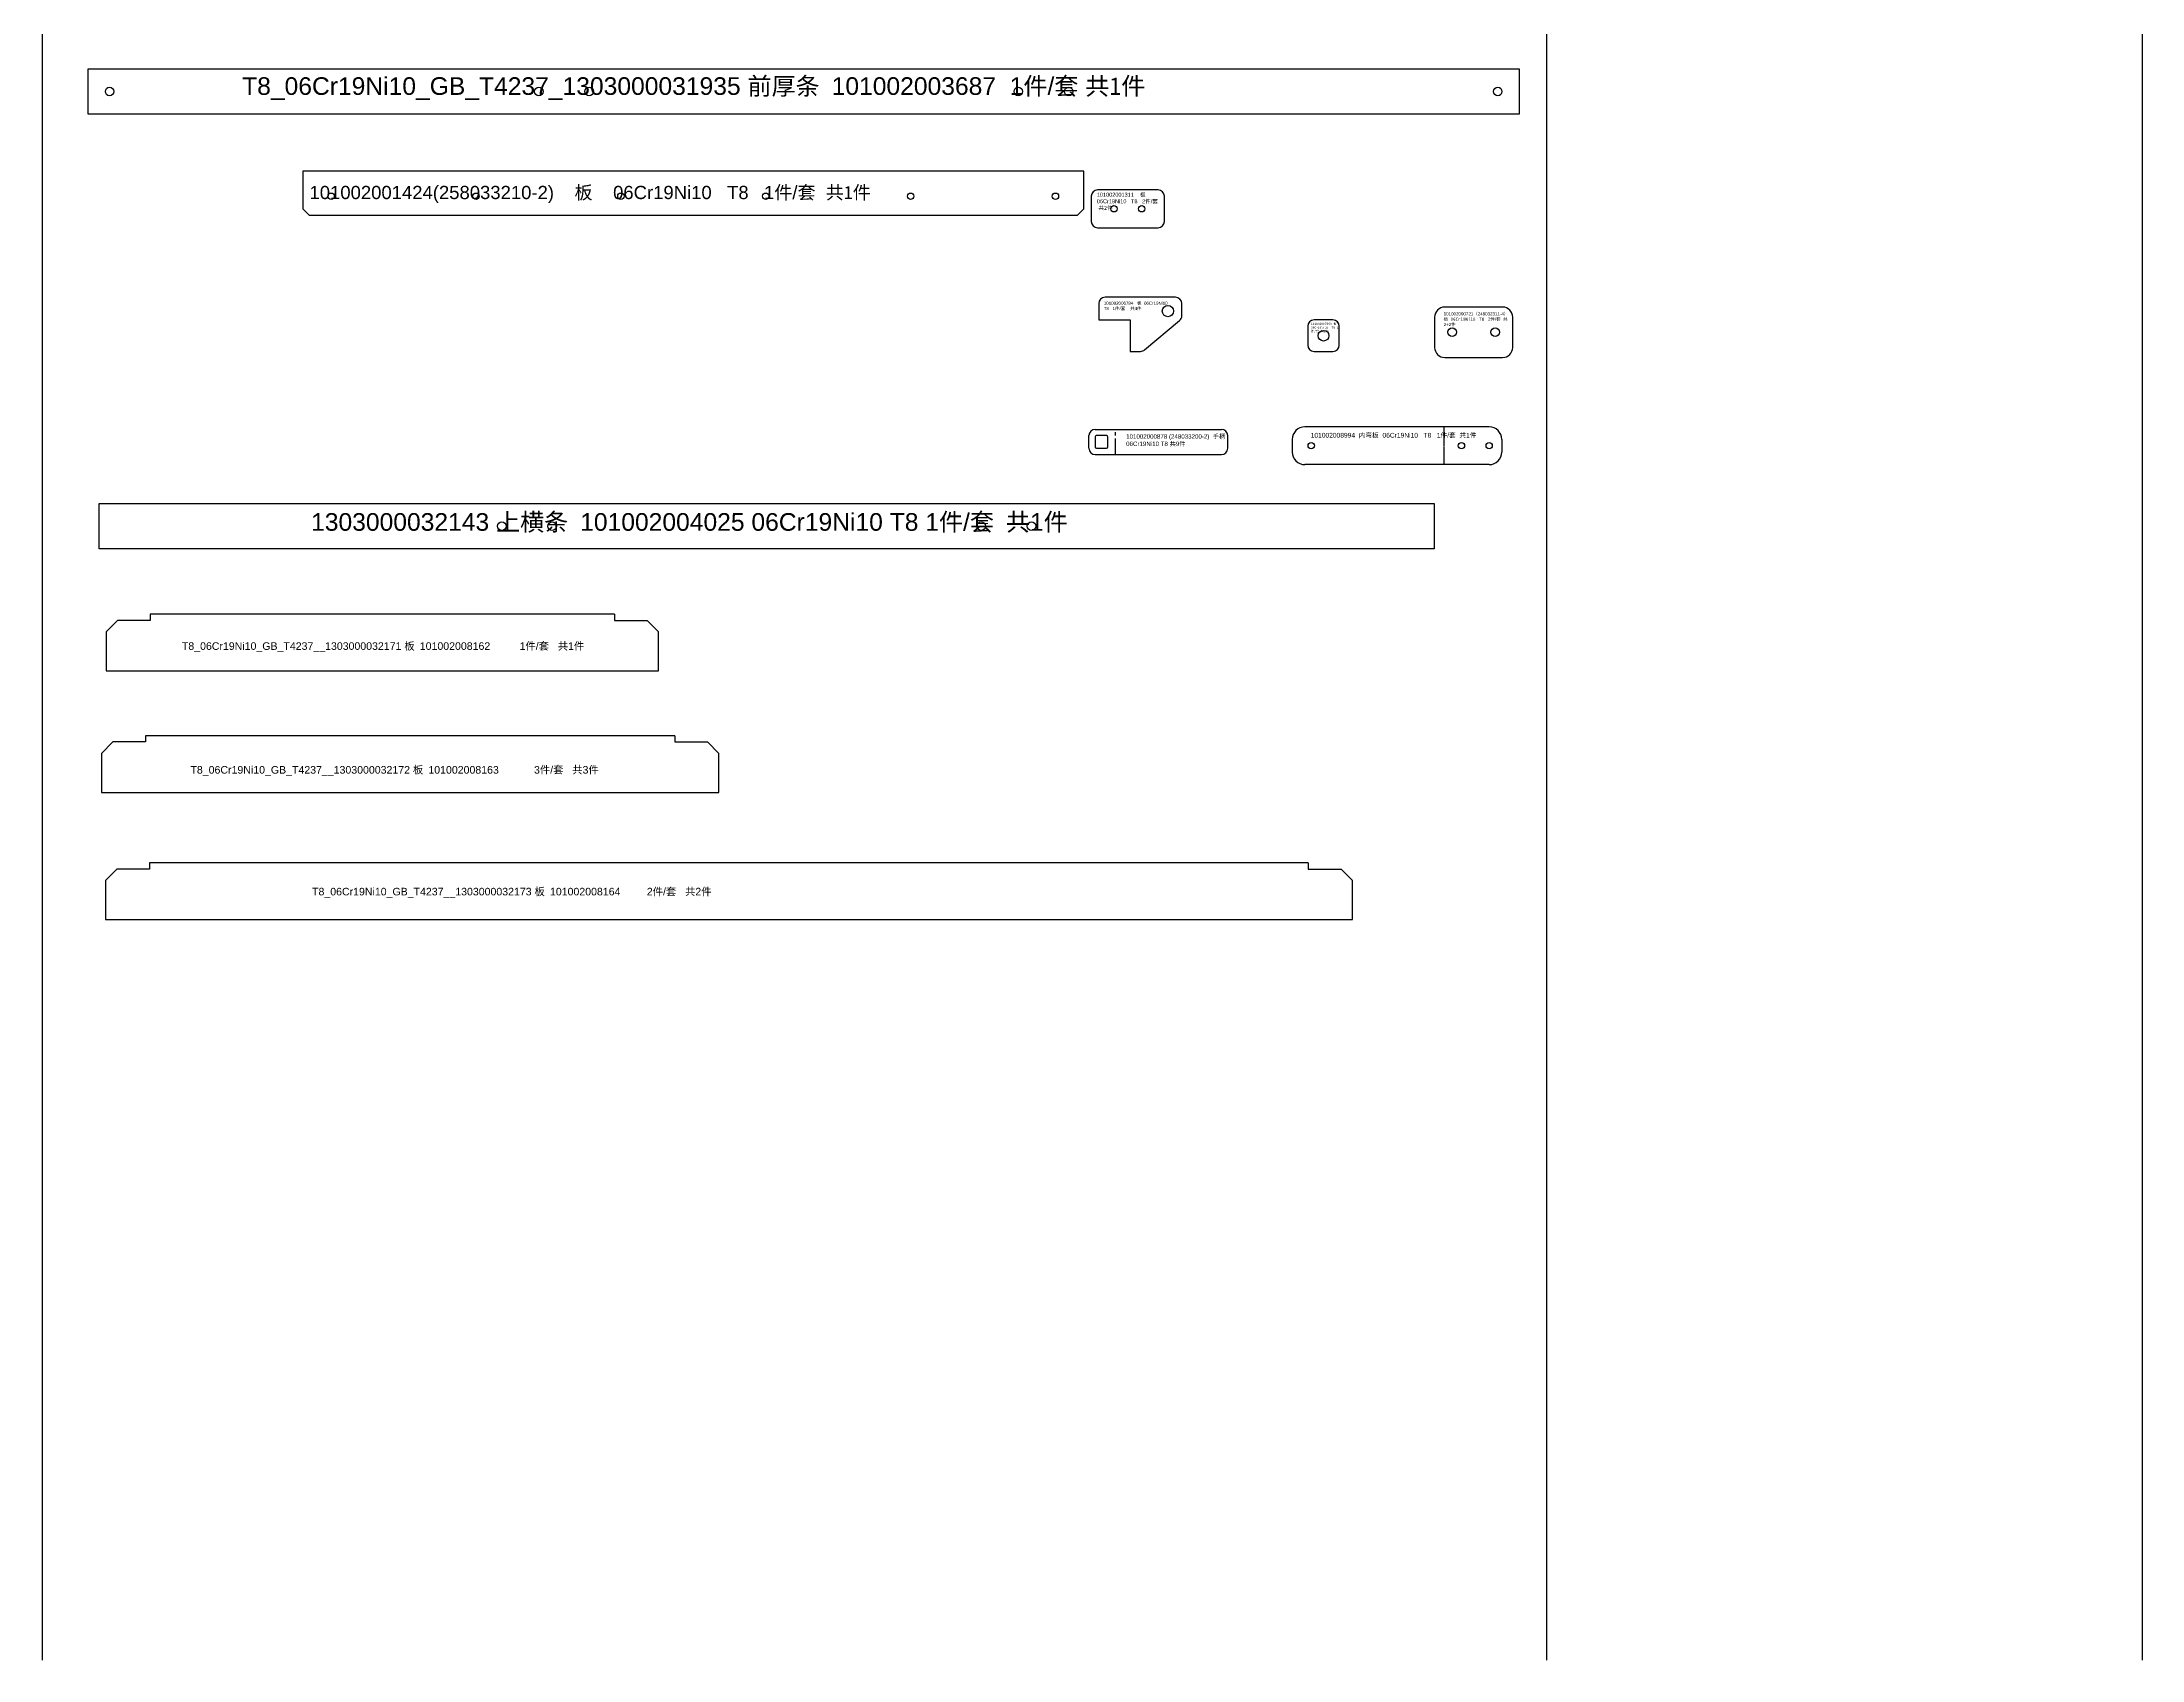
# Model space of a CAD drawing. Extents: x -15495 to 21573, y -5484 to 3275.
# Drawn here: x 12561 to 14228, y 12 to 1297 of the extents above; entities that cross this region are included whole.
import ezdxf

# ---------------------------------------------------------------- set-up
doc = ezdxf.new("R2010")
doc.units = 0
doc.header["$MEASUREMENT"] = 0
doc.linetypes.add('CENTER', pattern=[2, 1.25, -0.25, 0.25, -0.25])
doc.linetypes.add('CENTERX2', pattern=[20.32, 12.7, -2.54, 2.54, -2.54])
doc.layers.get('0').update_dxf_attribs({"linetype": 'CONTINUOUS'})
doc.layers.add('标注层', color=1, linetype='CONTINUOUS')
doc.layers.add('粗实线', color=7, linetype='CONTINUOUS')
doc.styles.get("Standard").update_dxf_attribs({"font": 'arial.ttf'})
doc.styles.add('文字', font='')
doc.styles.get('文字').set_extended_font_data('宋体')

# ---------------------------------------------------------------- blocks, each defined once
blk = doc.blocks.new('1303000031935_前厚条_10100200')
at = {"color": 7, "linetype": 'CONTINUOUS'}
for p, q in [((961966.9, 1289737.8), (961966.9, 1289773.8)), ((961966.9, 1289773.8), (963102.9, 1289773.8)), ((963102.9, 1289773.8), (963102.9, 1289737.8)), ((963102.9, 1289737.8), (961966.9, 1289737.8))]:
    blk.add_line(p, q, dxfattribs=at)
for centre in [(961983.9, 1289755.8), (962324.6, 1289755.8), (962364.6, 1289755.8), (962705.3, 1289755.8), (962745.3, 1289755.8), (963085.9, 1289755.8)]:
    blk.add_circle(centre, 3.4, dxfattribs=at)
at = {"color": 3, "insert": (962089.1, 1289767.2), "char_height": 14, "width": 854.848, "attachment_point": 1}
blk.add_mtext('T8_06Cr19Ni10_GB_T4237_1303000031935 {\\fSimSun|b0|i0|c134|p54;前厚条 }101002003687  1{\\fSimSun|b0|i0|c134|p54;件}/{\\fSimSun|b0|i0|c134|p54;套} {\\fSimSun|b0|i0|c134|p54;共1件}', dxfattribs=at)
blk = doc.blocks.new('DWG合并49101002001311_板_P06C')
at = {"color": 7, "linetype": 'CONTINUOUS'}
for p, q in [((15635.6, 2203.9), (15635.6, 2183.9)), ((15688.6, 2208.9), (15640.6, 2208.9)), ((15693.6, 2183.9), (15693.6, 2203.9)), ((15640.6, 2178.9), (15688.6, 2178.9))]:
    blk.add_line(p, q, dxfattribs=at)
for centre in [(15653.6, 2193.9), (15675.6, 2193.9)]:
    blk.add_circle(centre, 2.5, dxfattribs=at)
for centre, start, end in [((15640.6, 2203.9), 90, 180), ((15688.6, 2203.9), 0, 90), ((15640.6, 2183.9), 180, 270), ((15688.6, 2183.9), 270, 0)]:
    blk.add_arc(centre, 5, start, end, dxfattribs=at)
at = {"color": 3, "insert": (15640, 2206.7), "char_height": 3.15, "width": 50.4, "attachment_point": 1}
blk.add_mtext('101002001311    {\\fSimSun|b0|i0|c134|p54;板}   \\P06Cr19Ni10   T8   2{\\fSimSun|b0|i0|c134|p54;件}/{\\fSimSun|b0|i0|c134|p54;套} \\P {\\fSimSun|b0|i0|c134|p54;共2件}', dxfattribs=at)
blk = doc.blocks.new('DWG合并78101002001424_258033')
at = {"color": 7, "linetype": 'CONTINUOUS'}
for p, q in [((16160.2, 2101), (15540.2, 2101)), ((15540.2, 2101), (15540.2, 2071)), ((16160.2, 2071), (16160.2, 2101)), ((15540.2, 2071), (15545.2, 2066)), ((16155.2, 2066), (16160.2, 2071)), ((15545.2, 2066), (16155.2, 2066))]:
    blk.add_line(p, q, dxfattribs=at)
for centre in [(15562.7, 2081), (15677.7, 2081), (15792.7, 2081), (15907.7, 2081), (16022.7, 2081), (16137.7, 2081)]:
    blk.add_circle(centre, 2.5, dxfattribs=at)
at = {"color": 3, "insert": (15545.5, 2089.2), "char_height": 10.5, "width": 468.32, "attachment_point": 1}
blk.add_mtext('101002001424(258033210-2)    {\\fSimSun|b0|i0|c134|p54;板}    06Cr19Ni10   T8   1{\\fSimSun|b0|i0|c134|p54;件}/{\\fSimSun|b0|i0|c134|p54;套}  {\\fSimSun|b0|i0|c134|p54;共1件\\P}', dxfattribs=at)
blk = doc.blocks.new('DWG合并107101002006784_板_06C')
at = {"color": 7, "linetype": 'CONTINUOUS'}
for p, q in [((47549, 836.8), (47493, 836.8)), ((47488, 831.8), (47488, 818.8)), ((47488, 818.8), (47513, 818.8)), ((47513, 818.8), (47513, 793.8)), ((47524.4, 795), (47552.2, 818.3)), ((47554, 822.1), (47554, 831.8)), ((47513, 793.8), (47521.2, 793.8))]:
    blk.add_line(p, q, dxfattribs=at)
blk.add_circle((47543, 825.8), 4.5, dxfattribs=at)
for centre, start, end in [((47493, 831.8), 90, 180), ((47549, 831.8), 0, 90), ((47549, 822.1), 310, 0), ((47521.2, 798.8), 270, 310)]:
    blk.add_arc(centre, 5, start, end, dxfattribs=at)
at = {"color": 3, "insert": (47492, 833.3), "char_height": 2.52, "width": 52.408, "attachment_point": 1}
blk.add_mtext('101002006784   {\\fSimSun|b0|i0|c134|p2;板 }06Cr19Ni10  T8   1{\\fSimSun|b0|i0|c134|p2;件}/{\\fSimSun|b0|i0|c134|p2;套  共}4{\\fSimSun|b0|i0|c134|p2;件}', dxfattribs=at)
blk = doc.blocks.new('DWG合并134101002007369_板_06C')
at = {"color": 7, "linetype": 'CONTINUOUS'}
for p, q in [((8264.5, 27296.5), (8264.5, 27281.5)), ((8284.5, 27301.5), (8269.5, 27301.5)), ((8289.5, 27281.5), (8289.5, 27296.5)), ((8269.5, 27276.5), (8284.5, 27276.5))]:
    blk.add_line(p, q, dxfattribs=at)
blk.add_circle((8277, 27289), 4.25, dxfattribs=at)
for centre, start, end in [((8269.5, 27296.5), 90, 180), ((8284.5, 27296.5), 0, 90), ((8269.5, 27281.5), 180, 270), ((8284.5, 27281.5), 270, 0)]:
    blk.add_arc(centre, 5, start, end, dxfattribs=at)
at = {"layer": '标注层', "color": 3, "insert": (8267, 27299.3), "char_height": 1.75, "width": 19.177, "attachment_point": 1, "style": '文字'}
blk.add_mtext('101002007369 板  06Cr19Ni10  T8 1件/套 共1件', dxfattribs=at)
blk = doc.blocks.new('101002000721_248032311-4__')
at = {"color": 7, "linetype": 'CONTINUOUS'}
for p, q in [((47390.5, 1056), (47390.5, 1032)), ((47444.5, 1064), (47398.5, 1064)), ((47452.5, 1032), (47452.5, 1056)), ((47398.5, 1024), (47444.5, 1024))]:
    blk.add_line(p, q, dxfattribs=at)
for centre in [(47404.5, 1044), (47438.5, 1044)]:
    blk.add_circle(centre, 3.4, dxfattribs=at)
for centre, start, end in [((47398.5, 1056), 90, 180), ((47444.5, 1056), 0, 90), ((47398.5, 1032), 180, 270), ((47444.5, 1032), 270, 0)]:
    blk.add_arc(centre, 8, start, end, dxfattribs=at)
at = {"color": 3, "insert": (47397.7, 1059.9), "char_height": 2.52, "width": 47.604, "attachment_point": 1}
blk.add_mtext('101002000721{\\fSimSun|b0|i0|c134|p2;（}248032311-4{\\fSimSun|b0|i0|c134|p2;）  板 06Cr19Ni10}   T8   2{\\fSimSun|b0|i0|c134|p2;件}/{\\fSimSun|b0|i0|c134|p2;套}  {\\fSimSun|b0|i0|c134|p2;共2+2件}', dxfattribs=at)
blk = doc.blocks.new('248033200-2手柄')
at = {"color": 7, "linetype": 'CONTINUOUS'}
for p, q in [((-20.2, -5), (-20.2, 5)), ((-15.2, 10), (85, 10)), ((-15.2, 4), (-15.2, -4)), ((-6.2, 5), (-14.2, 5)), ((-5.2, -4), (-5.2, 4)), ((90, -5), (90, 5)), ((-15.2, -10), (85, -10)), ((-14.2, -5), (-6.2, -5))]:
    blk.add_line(p, q, dxfattribs=at)
at = {"color": 6, "linetype": 'CENTERX2'}
blk.add_line((0.9, -10), (0.9, 10), dxfattribs=at)
at = {"color": 7, "linetype": 'CONTINUOUS'}
for centre, radius, start, end in [((-15.2, 5), 5, 90, 180), ((-14.2, 4), 1, 90, 180), ((-6.2, 4), 1, 0, 90), ((85, 5), 5, 0, 90), ((-15.2, -5), 5, 180, 270), ((-14.2, -4), 1, 180, 270), ((-6.2, -4), 1, 270, 0), ((85, -5), 5, 270, 0)]:
    blk.add_arc(centre, radius, start, end, dxfattribs=at)
at = {"color": 3, "insert": (9.4, 6.1), "char_height": 3.5, "width": 78.95, "attachment_point": 1}
blk.add_mtext('101002000878 (248033200-2){\\fSimSun|b0|i0|c134|p2; 手柄 }06Cr19Ni10 T8 {\\fSimSun|b0|i0|c134|p2;共}9{\\fSimSun|b0|i0|c134|p2;件}', dxfattribs=at)
blk = doc.blocks.new('101002008994__内弯板')
at = {"color": 7, "linetype": 'CONTINUOUS'}
for p, q in [((16045.2, 7424.1), (15898.9, 7424.1)), ((15888.9, 7414.1), (15888.9, 7404.1)), ((16055.2, 7414.1), (16055.2, 7404.1)), ((16045.2, 7394.1), (15898.9, 7394.1))]:
    blk.add_line(p, q, dxfattribs=at)
at = {"color": 6, "linetype": 'CENTER'}
blk.add_line((16009.3, 7424.1), (16009.3, 7394.1), dxfattribs=at)
at = {"color": 7, "linetype": 'CONTINUOUS'}
for centre in [(15903.9, 7409.1), (16023.2, 7409.1), (16045.2, 7409.1)]:
    blk.add_circle(centre, 2.5, dxfattribs=at)
for centre, start, end in [((15898.9, 7414.1), 90, 180), ((16045.2, 7414.1), 0, 90), ((15898.9, 7404.1), 180, 270), ((16045.2, 7404.1), 270, 0)]:
    blk.add_arc(centre, 10, start, end, dxfattribs=at)
at = {"color": 3, "insert": (15903.5, 7419.3), "char_height": 3.78, "width": 134.627, "attachment_point": 1}
blk.add_mtext('101002008994  {\\fSimSun|b0|i0|c134|p54;内弯板 }06Cr19Ni10   T8   1{\\fSimSun|b0|i0|c134|p54;件}/{\\fSimSun|b0|i0|c134|p54;套}  {\\fSimSun|b0|i0|c134|p54;共1件}', dxfattribs=at)
blk = doc.blocks.new('1303000032143_上横条_10100200')
at = {"color": 7, "linetype": 'CONTINUOUS'}
for p, q in [((-530, 18), (530, 18)), ((-530, -18), (-530, 18)), ((530, 18), (530, -18)), ((530, -18), (-530, -18))]:
    blk.add_line(p, q, dxfattribs=at)
for centre in [(-210.3, 0), (-170.3, 0), (170.3, 0), (210.3, 0)]:
    blk.add_circle(centre, 3.4, dxfattribs=at)
at = {"color": 3, "insert": (-361.7, 10.3), "char_height": 14, "width": 718.514, "attachment_point": 1}
blk.add_mtext('1303000032143 {\\fSimSun|b0|i0|c134|p2;上横条 }101002004025 06Cr19Ni10 T8 1{\\fSimSun|b0|i0|c134|p2;件}/{\\fSimSun|b0|i0|c134|p2;套 共}1{\\fSimSun|b0|i0|c134|p2;件}', dxfattribs=at)

msp = doc.modelspace()

# ---------------------------------------------------------------- linework, layer by layer
at = {"color": 1}
for p, q in [((12560.83659, 2589.60046), (12560.83659, 12.09801)), ((13755.18939, 2589.60046), (13755.18939, 12.09801)), ((14228.01641, 2589.60046), (14228.01641, 12.09801))]:
    msp.add_line(p, q, dxfattribs=at)
at = {"layer": '粗实线', "linetype": 'CONTINUOUS'}
for p, q in [((12620.83897, 837.28541), (12611.83897, 828.28541)), ((12646.83897, 837.28541), (12620.83897, 837.28541)), ((12646.83897, 842.28541), (12646.83897, 837.28541)), ((13015.33897, 842.28541), (12646.83897, 842.28541)), ((13015.33897, 842.28541), (13015.33897, 837.28541)), ((13015.33897, 837.28541), (13041.33897, 837.28541)), ((13050.33897, 828.28541), (13041.33897, 837.28541)), ((12611.83897, 828.28541), (12611.83897, 797.28541)), ((13050.33897, 797.28541), (13050.33897, 828.28541)), ((12611.83897, 797.28541), (13050.33897, 797.28541)), ((12617.10764, 740.91702), (12608.10764, 731.91702)), ((12643.10764, 740.91702), (12617.10764, 740.91702)), ((12643.10764, 745.91702), (12643.10764, 740.91702)), ((13063.10764, 745.91702), (12643.10764, 745.91702)), ((13063.10764, 745.91702), (13063.10764, 740.91702)), ((13063.10764, 740.91702), (13089.10764, 740.91702)), ((13098.10764, 731.91702), (13089.10764, 740.91702)), ((12608.10764, 731.91702), (12608.10764, 700.91702)), ((13098.10764, 700.91702), (13098.10764, 731.91702)), ((12608.10764, 700.91702), (13098.10764, 700.91702)), ((12620.13836, 639.92728), (12611.13836, 630.92728)), ((12646.13836, 639.92728), (12620.13836, 639.92728)), ((12646.13836, 644.92728), (12646.13836, 639.92728)), ((13566.13836, 644.92728), (12646.13836, 644.92728)), ((13566.13836, 644.92728), (13566.13836, 639.92728)), ((13566.13836, 639.92728), (13592.13836, 639.92728)), ((13601.13836, 630.92728), (13592.13836, 639.92728)), ((12611.13836, 630.92728), (12611.13836, 599.92728)), ((13601.13836, 599.92728), (13601.13836, 630.92728)), ((12611.13836, 599.92728), (13601.13836, 599.92728))]:
    msp.add_line(p, q, dxfattribs=at)

# ---------------------------------------------------------------- block references
at = {"color": 1}
for name, p in [('1303000031935_前厚条_10100200', (-949369.38184, -1288498.52049)), ('101002000721_248032311-4__', (-33724.07057, 22.20496)), ('101002008994__内弯板', (-2335.46069, -6432.9619))]:
    msp.add_blockref(name, p, dxfattribs=at)
for name, p in [('DWG合并78101002001424_258033', (-2772.2968, -906.76073)), ('DWG合并49101002001311_板_P06C', (-2241.73029, -1029.67715)), ('DWG合并107101002006784_板_06C', (-34088.24696, 257.25041)), ('DWG合并134101002007369_板_06C', (5301.25514, -26225.50571)), ('248033200-2手柄', (13412.14589, 979.13743)), ('1303000032143_上横条_10100200', (13136.16482, 912.31274))]:
    msp.add_blockref(name, p)

# ---------------------------------------------------------------- texts
at = {"color": 3, "char_height": 6, "width": 401.068185, "attachment_point": 3}
for s, insert in [('{\\C2;\\c2092017;T8_06Cr19Ni10_GB_T4237__1303000032171 \\fSimSun|b0|i0|c134|p54;板 \\fArial|b0|i0|c0|p34;101002008162          1\\fSimSun|b0|i0|c134|p54;件\\fArial|b0|i0|c0|p34;/\\fSimSun|b0|i0|c134|p54;套\\fArial|b0|i0|c0|p34;   \\fSimSun|b0|i0|c134|p54;共\\fArial|b0|i0|c0|p34;1\\fSimSun|b0|i0|c134|p54;件}', (12991.35692, 820.0793)), ('{\\C2;\\c2092017;T8_06Cr19Ni10_GB_T4237__1303000032172 \\fSimSun|b0|i0|c134|p54;板 \\fArial|b0|i0|c0|p34;101002008163            3\\fSimSun|b0|i0|c134|p54;件\\fArial|b0|i0|c0|p34;/\\fSimSun|b0|i0|c134|p54;套\\fArial|b0|i0|c0|p34;   \\fSimSun|b0|i0|c134|p54;共\\fArial|b0|i0|c0|p34;3\\fSimSun|b0|i0|c134|p54;件}', (13002.83111, 721.81149)), ('{\\C2;\\c2092017;T8_06Cr19Ni10_GB_T4237__1303000032173 \\fSimSun|b0|i0|c134|p54;板 \\fArial|b0|i0|c0|p34;101002008164         2\\fSimSun|b0|i0|c134|p54;件\\fArial|b0|i0|c0|p34;/\\fSimSun|b0|i0|c134|p54;套\\fArial|b0|i0|c0|p34;   \\fSimSun|b0|i0|c134|p54;共\\fArial|b0|i0|c0|p34;2\\fSimSun|b0|i0|c134|p54;件}', (13092.37565, 625.14268))]:
    msp.add_mtext(s, dxfattribs=dict(at, insert=insert))

doc.saveas('drawing.dxf')
